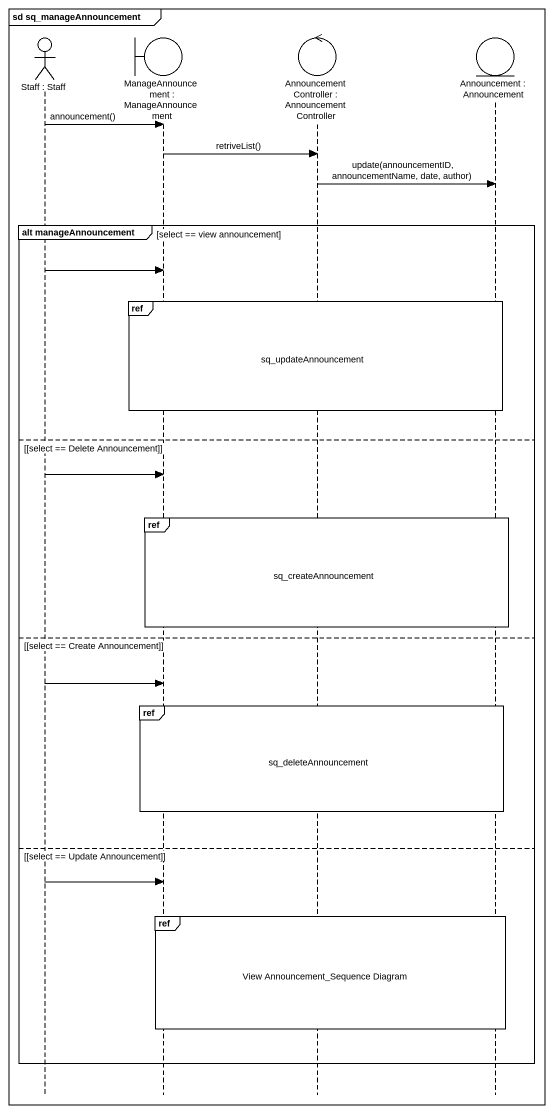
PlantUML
@startuml
mainframe sd sq_manageAnnouncement
hide footbox
actor "Staff : Staff" as Staff
boundary "ManageAnnouncement : ManageAnnouncement" as ManageAnnouncement
control "AnnouncementController : AnnouncementController" as AnnouncementController
entity "Announcement : Announcement" as Announcement

Staff -> ManageAnnouncement : announcement()
ManageAnnouncement -> AnnouncementController : retriveList()
AnnouncementController -> Announcement : update(announcementID, announcementName, date, author)
group alt manageAnnouncement [select == view announcement]
  Staff -> ManageAnnouncement
  ref over ManageAnnouncement, AnnouncementController, Announcement : sq_updateAnnouncement
else [select == Delete Announcement]
  Staff -> ManageAnnouncement
  ref over ManageAnnouncement, AnnouncementController, Announcement : sq_createAnnouncement
else [select == Create Announcement]
  Staff -> ManageAnnouncement
  ref over ManageAnnouncement, AnnouncementController, Announcement : sq_deleteAnnouncement
else [select == Update Announcement]
  Staff -> ManageAnnouncement
  ref over ManageAnnouncement, AnnouncementController, Announcement : View Announcement_Sequence Diagram
end
@enduml
